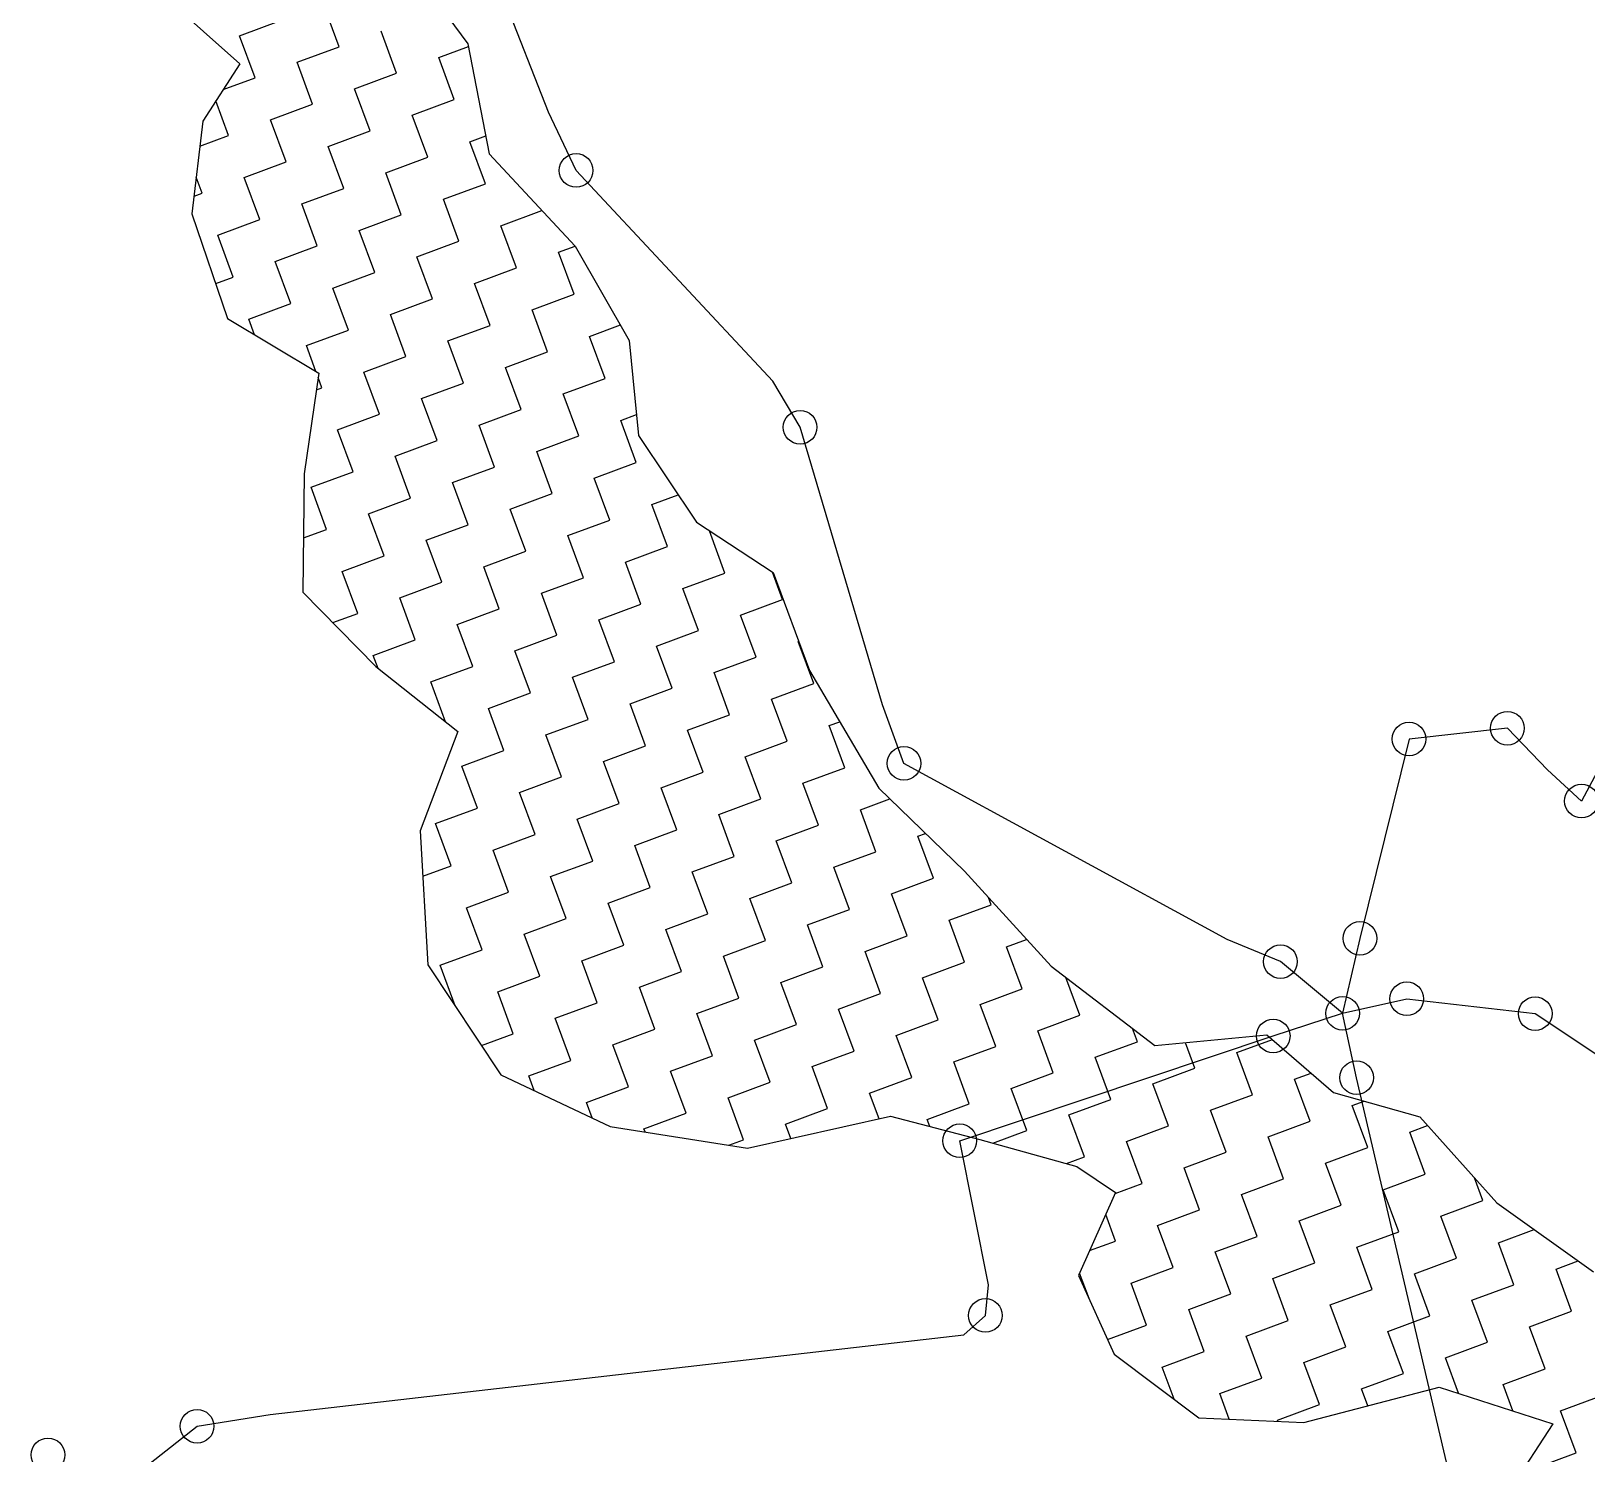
# Model space of a CAD drawing. Header units: metres. Extents: x 296202 to 299888, y 1973503 to 1977626.
# Drawn here: x 297333.2 to 297614.2, y 1977012.6 to 1977269.5 of the extents above; entities that cross this region are included whole.
import ezdxf

# ---------------------------------------------------------------- set-up
doc = ezdxf.new("R2010")
doc.units = ezdxf.units.M
doc.layers.add('POLY_HATCH', color=12, linetype='Continuous')
doc.layers.add('POLY_PARCEL', color=6, linetype='Continuous')

msp = doc.modelspace()

# ---------------------------------------------------------------- linework, layer by layer
for centre in [(297431.65, 1977244.38), (297472.12, 1977198.01), (297582.11, 1977141.71), (297599.88, 1977143.67), (297490.88, 1977137.32), (297613.26, 1977130.51), (297573.24, 1977105.72), (297558.89, 1977101.51), (297581.71, 1977094.81), (297570.11, 1977092.18), (297604.9, 1977092.12), (297557.57, 1977088.09), (297572.64, 1977080.56), (297500.95, 1977069.16), (297505.59, 1977037.62), (297363.18, 1977017.61), (297336.24, 1977012.44)]:
    msp.add_circle(centre, 3.04)
at = {"layer": 'POLY_HATCH'}
for p, q in [((297398.08, 1977286.21), (297412.1, 1977267.23)), ((297357.8, 1977275.38), (297370.89, 1977263.63)), ((297412.1, 1977267.23), (297415.95, 1977247.4)), ((297370.89, 1977263.63), (297364.22, 1977253.3)), ((297364.22, 1977253.3), (297362.26, 1977236.55)), ((297415.95, 1977247.4), (297431.45, 1977230.72)), ((297362.26, 1977236.55), (297368.67, 1977217.67)), ((297431.45, 1977230.72), (297441.25, 1977213.67)), ((297368.67, 1977217.67), (297385.16, 1977207.76)), ((297441.25, 1977213.67), (297442.94, 1977196.53)), ((297385.16, 1977207.76), (297382.55, 1977189.61)), ((297442.94, 1977196.53), (297453.39, 1977180.89)), ((297382.55, 1977189.61), (297382.29, 1977168.26)), ((297453.39, 1977180.89), (297467.26, 1977171.76)), ((297467.26, 1977171.76), (297473.8, 1977154.09)), ((297382.29, 1977168.26), (297395.44, 1977154.79)), ((297395.44, 1977154.79), (297410.26, 1977143.09)), ((297473.8, 1977154.09), (297486.34, 1977132.82)), ((297410.26, 1977143.09), (297403.5, 1977125.16)), ((297486.34, 1977132.82), (297501.78, 1977117.86)), ((297403.5, 1977125.16), (297404.89, 1977100.92)), ((297501.78, 1977117.86), (297517.47, 1977100.67)), ((297404.89, 1977100.92), (297418.07, 1977081.05)), ((297517.47, 1977100.67), (297536.18, 1977086.34)), ((297536.18, 1977086.34), (297556.44, 1977088.3)), ((297556.44, 1977088.3), (297568.45, 1977077.9)), ((297418.07, 1977081.05), (297437.83, 1977071.77)), ((297568.45, 1977077.9), (297584.07, 1977073.49)), ((297437.83, 1977071.77), (297462.6, 1977067.83)), ((297462.6, 1977067.83), (297488.44, 1977073.61)), ((297488.44, 1977073.61), (297504.57, 1977069.39)), ((297584.07, 1977073.49), (297597.98, 1977057.96)), ((297504.57, 1977069.39), (297522.11, 1977064.53)), ((297522.11, 1977064.53), (297529.09, 1977059.83)), ((297529.09, 1977059.83), (297522.4, 1977044.84)), ((297597.98, 1977057.96), (297615.42, 1977045.49)), ((297522.4, 1977044.84), (297528.83, 1977030.62)), ((297528.83, 1977030.62), (297544.16, 1977019.12)), ((297563.13, 1977018.27), (297587.56, 1977024.7)), ((297587.56, 1977024.7), (297608.1, 1977018.03)), ((297544.16, 1977019.12), (297563.13, 1977018.27)), ((297608.1, 1977018.03), (297598.79, 1977003.81))]:
    msp.add_line(p, q, dxfattribs=at)
at = {"layer": 'POLY_HATCH', "linetype": 'Continuous'}
for p, q in [((297388.83, 1977266.73), (297386.02, 1977274.33)), ((297370.84, 1977268.71), (297378.43, 1977271.52)), ((297373.65, 1977261.11), (297370.84, 1977268.71)), ((297399.23, 1977261.95), (297396.42, 1977269.54)), ((297381.24, 1977263.92), (297388.83, 1977266.73)), ((297406.83, 1977264.76), (297412.2, 1977266.75)), ((297384.05, 1977256.33), (297381.24, 1977263.92)), ((297409.64, 1977257.17), (297406.83, 1977264.76)), ((297367.9, 1977258.98), (297373.65, 1977261.11)), ((297391.64, 1977259.14), (297399.23, 1977261.95)), ((297368.87, 1977250.71), (297366.57, 1977256.93)), ((297394.45, 1977251.55), (297391.64, 1977259.14)), ((297402.04, 1977254.36), (297409.64, 1977257.17)), ((297376.46, 1977253.52), (297384.05, 1977256.33)), ((297404.86, 1977246.77), (297402.04, 1977254.36)), ((297379.27, 1977245.93), (297376.46, 1977253.52)), ((297386.86, 1977248.74), (297394.45, 1977251.55)), ((297363.7, 1977248.8), (297368.87, 1977250.71)), ((297389.67, 1977241.15), (297386.86, 1977248.74)), ((297412.45, 1977249.58), (297415.32, 1977250.64)), ((297415.26, 1977241.99), (297412.45, 1977249.58)), ((297371.68, 1977243.12), (297379.27, 1977245.93)), ((297397.26, 1977243.96), (297404.86, 1977246.77)), ((297364.09, 1977240.31), (297363.03, 1977243.15)), ((297374.49, 1977235.53), (297371.68, 1977243.12)), ((297400.07, 1977236.37), (297397.26, 1977243.96)), ((297362.64, 1977239.77), (297364.09, 1977240.31)), ((297382.08, 1977238.34), (297389.67, 1977241.15)), ((297407.67, 1977239.18), (297415.26, 1977241.99)), ((297384.89, 1977230.75), (297382.08, 1977238.34)), ((297410.48, 1977231.59), (297407.67, 1977239.18)), ((297366.9, 1977232.72), (297374.49, 1977235.53)), ((297392.48, 1977233.56), (297400.07, 1977236.37)), ((297418.07, 1977234.4), (297425.48, 1977237.14)), ((297420.88, 1977226.8), (297418.07, 1977234.4)), ((297369.71, 1977225.13), (297366.9, 1977232.72)), ((297395.29, 1977225.97), (297392.48, 1977233.56)), ((297402.88, 1977228.78), (297410.48, 1977231.59)), ((297377.3, 1977227.94), (297384.89, 1977230.75)), ((297405.69, 1977221.18), (297402.88, 1977228.78)), ((297428.47, 1977229.61), (297431.45, 1977230.72)), ((297431.28, 1977222.02), (297428.47, 1977229.61)), ((297380.11, 1977220.34), (297377.3, 1977227.94)), ((297387.7, 1977223.15), (297395.29, 1977225.97)), ((297413.29, 1977223.99), (297420.88, 1977226.8)), ((297366.54, 1977223.95), (297369.71, 1977225.13)), ((297390.51, 1977215.56), (297387.7, 1977223.15)), ((297416.1, 1977216.4), (297413.29, 1977223.99)), ((297372.52, 1977217.53), (297380.11, 1977220.34)), ((297398.1, 1977218.37), (297405.69, 1977221.18)), ((297423.69, 1977219.21), (297431.28, 1977222.02)), ((297373.55, 1977214.73), (297372.52, 1977217.53)), ((297400.91, 1977210.78), (297398.1, 1977218.37)), ((297426.5, 1977211.62), (297423.69, 1977219.21)), ((297382.92, 1977212.75), (297390.51, 1977215.56)), ((297408.5, 1977213.59), (297416.1, 1977216.4)), ((297434.09, 1977214.43), (297439.64, 1977216.48)), ((297384.65, 1977208.06), (297382.92, 1977212.75)), ((297411.31, 1977206), (297408.5, 1977213.59)), ((297436.9, 1977206.84), (297434.09, 1977214.43)), ((297393.32, 1977207.97), (297400.91, 1977210.78)), ((297418.91, 1977208.81), (297426.5, 1977211.62)), ((297385.73, 1977205.16), (297385.05, 1977206.99)), ((297396.13, 1977200.38), (297393.32, 1977207.97)), ((297421.72, 1977201.22), (297418.91, 1977208.81)), ((297429.31, 1977204.03), (297436.9, 1977206.84)), ((297384.73, 1977204.79), (297385.73, 1977205.16)), ((297403.72, 1977203.19), (297411.31, 1977206)), ((297432.12, 1977196.44), (297429.31, 1977204.03)), ((297406.53, 1977195.6), (297403.72, 1977203.19)), ((297414.12, 1977198.41), (297421.72, 1977201.22)), ((297388.54, 1977197.57), (297396.13, 1977200.38)), ((297416.93, 1977190.82), (297414.12, 1977198.41)), ((297439.71, 1977199.25), (297442.57, 1977200.3)), ((297442.52, 1977191.65), (297439.71, 1977199.25)), ((297391.35, 1977189.98), (297388.54, 1977197.57)), ((297398.94, 1977192.79), (297406.53, 1977195.6)), ((297424.53, 1977193.63), (297432.12, 1977196.44)), ((297401.75, 1977185.2), (297398.94, 1977192.79)), ((297427.34, 1977186.03), (297424.53, 1977193.63)), ((297383.76, 1977187.17), (297391.35, 1977189.98)), ((297409.34, 1977188.01), (297416.93, 1977190.82)), ((297434.93, 1977188.84), (297442.52, 1977191.65)), ((297386.57, 1977179.57), (297383.76, 1977187.17)), ((297412.15, 1977180.41), (297409.34, 1977188.01)), ((297437.74, 1977181.25), (297434.93, 1977188.84)), ((297394.16, 1977182.39), (297401.75, 1977185.2)), ((297419.75, 1977183.22), (297427.34, 1977186.03)), ((297445.33, 1977184.06), (297450.09, 1977185.83)), ((297448.14, 1977176.47), (297445.33, 1977184.06)), ((297396.97, 1977174.79), (297394.16, 1977182.39)), ((297422.56, 1977175.63), (297419.75, 1977183.22)), ((297430.15, 1977178.44), (297437.74, 1977181.25)), ((297382.41, 1977178.04), (297386.57, 1977179.57)), ((297404.56, 1977177.6), (297412.15, 1977180.41)), ((297432.96, 1977170.85), (297430.15, 1977178.44)), ((297455.73, 1977179.28), (297455.8, 1977179.31)), ((297458.54, 1977171.69), (297455.73, 1977179.28)), ((297407.37, 1977170.01), (297404.56, 1977177.6)), ((297414.96, 1977172.82), (297422.56, 1977175.63)), ((297440.55, 1977173.66), (297448.14, 1977176.47)), ((297389.38, 1977171.98), (297396.97, 1977174.79)), ((297417.77, 1977165.23), (297414.96, 1977172.82)), ((297443.36, 1977166.07), (297440.55, 1977173.66)), ((297392.19, 1977164.39), (297389.38, 1977171.98)), ((297399.78, 1977167.2), (297407.37, 1977170.01)), ((297425.37, 1977168.04), (297432.96, 1977170.85)), ((297450.95, 1977168.88), (297458.54, 1977171.69)), ((297468.95, 1977166.91), (297467.11, 1977171.86)), ((297402.59, 1977159.61), (297399.78, 1977167.2)), ((297428.18, 1977160.45), (297425.37, 1977168.04)), ((297453.76, 1977161.29), (297450.95, 1977168.88)), ((297461.35, 1977164.1), (297468.95, 1977166.91)), ((297387.69, 1977162.73), (297392.19, 1977164.39)), ((297410.18, 1977162.42), (297417.77, 1977165.23)), ((297435.77, 1977163.26), (297443.36, 1977166.07)), ((297464.16, 1977156.51), (297461.35, 1977164.1)), ((297412.99, 1977154.83), (297410.18, 1977162.42)), ((297438.58, 1977155.67), (297435.77, 1977163.26)), ((297446.17, 1977158.48), (297453.76, 1977161.29)), ((297395, 1977156.8), (297402.59, 1977159.61)), ((297420.58, 1977157.64), (297428.18, 1977160.45)), ((297448.98, 1977150.89), (297446.17, 1977158.48)), ((297471.76, 1977159.32), (297471.85, 1977159.35)), ((297474.57, 1977151.72), (297471.76, 1977159.32)), ((297395.87, 1977154.45), (297395, 1977156.8)), ((297423.39, 1977150.05), (297420.58, 1977157.64)), ((297430.99, 1977152.86), (297438.58, 1977155.67)), ((297456.57, 1977153.7), (297464.16, 1977156.51)), ((297405.4, 1977152.02), (297412.99, 1977154.83)), ((297433.8, 1977145.26), (297430.99, 1977152.86)), ((297459.38, 1977146.1), (297456.57, 1977153.7)), ((297408.06, 1977144.83), (297405.4, 1977152.02)), ((297415.8, 1977147.24), (297423.39, 1977150.05)), ((297441.39, 1977148.07), (297448.98, 1977150.89)), ((297466.97, 1977148.91), (297474.57, 1977151.72)), ((297418.61, 1977139.64), (297415.8, 1977147.24)), ((297444.2, 1977140.48), (297441.39, 1977148.07)), ((297469.78, 1977141.32), (297466.97, 1977148.91)), ((297426.2, 1977142.45), (297433.8, 1977145.26)), ((297451.79, 1977143.29), (297459.38, 1977146.1)), ((297477.38, 1977144.13), (297479.26, 1977144.83)), ((297429.01, 1977134.86), (297426.2, 1977142.45)), ((297454.6, 1977135.7), (297451.79, 1977143.29)), ((297480.19, 1977136.54), (297477.38, 1977144.13)), ((297411.02, 1977136.83), (297418.61, 1977139.64)), ((297436.61, 1977137.67), (297444.2, 1977140.48)), ((297462.19, 1977138.51), (297469.78, 1977141.32)), ((297413.83, 1977129.24), (297411.02, 1977136.83)), ((297439.42, 1977130.08), (297436.61, 1977137.67)), ((297465, 1977130.92), (297462.19, 1977138.51)), ((297472.59, 1977133.73), (297480.19, 1977136.54)), ((297421.42, 1977132.05), (297429.01, 1977134.86)), ((297447.01, 1977132.89), (297454.6, 1977135.7)), ((297475.41, 1977126.14), (297472.59, 1977133.73)), ((297424.23, 1977124.46), (297421.42, 1977132.05)), ((297449.82, 1977125.3), (297447.01, 1977132.89)), ((297457.41, 1977128.11), (297465, 1977130.92)), ((297483, 1977128.95), (297488.3, 1977130.91)), ((297406.24, 1977126.43), (297413.83, 1977129.24)), ((297431.83, 1977127.27), (297439.42, 1977130.08)), ((297460.22, 1977120.52), (297457.41, 1977128.11)), ((297485.81, 1977121.36), (297483, 1977128.95)), ((297409.05, 1977118.84), (297406.24, 1977126.43)), ((297434.64, 1977119.68), (297431.83, 1977127.27)), ((297442.23, 1977122.49), (297449.82, 1977125.3)), ((297467.81, 1977123.33), (297475.41, 1977126.14)), ((297416.64, 1977121.65), (297424.23, 1977124.46)), ((297445.04, 1977114.9), (297442.23, 1977122.49)), ((297470.62, 1977115.74), (297467.81, 1977123.33)), ((297493.4, 1977124.17), (297494.75, 1977124.67)), ((297496.21, 1977116.58), (297493.4, 1977124.17)), ((297419.45, 1977114.06), (297416.64, 1977121.65)), ((297427.04, 1977116.87), (297434.64, 1977119.68)), ((297452.63, 1977117.71), (297460.22, 1977120.52)), ((297478.22, 1977118.55), (297485.81, 1977121.36)), ((297403.97, 1977116.96), (297409.05, 1977118.84)), ((297429.85, 1977109.28), (297427.04, 1977116.87)), ((297455.44, 1977110.12), (297452.63, 1977117.71)), ((297481.03, 1977110.95), (297478.22, 1977118.55)), ((297488.62, 1977113.76), (297496.21, 1977116.58)), ((297411.86, 1977111.25), (297419.45, 1977114.06)), ((297437.45, 1977112.09), (297445.04, 1977114.9)), ((297463.03, 1977112.93), (297470.62, 1977115.74)), ((297491.43, 1977106.17), (297488.62, 1977113.76)), ((297414.67, 1977103.66), (297411.86, 1977111.25)), ((297440.26, 1977104.5), (297437.45, 1977112.09)), ((297465.84, 1977105.33), (297463.03, 1977112.93)), ((297473.43, 1977108.14), (297481.03, 1977110.95)), ((297499.02, 1977108.98), (297506.61, 1977111.79)), ((297506.61, 1977111.79), (297506.13, 1977113.1)), ((297422.26, 1977106.47), (297429.85, 1977109.28)), ((297447.85, 1977107.31), (297455.44, 1977110.12)), ((297476.24, 1977100.55), (297473.43, 1977108.14)), ((297501.83, 1977101.39), (297499.02, 1977108.98)), ((297425.07, 1977098.87), (297422.26, 1977106.47)), ((297450.66, 1977099.71), (297447.85, 1977107.31)), ((297458.25, 1977102.52), (297465.84, 1977105.33)), ((297483.84, 1977103.36), (297491.43, 1977106.17)), ((297509.42, 1977104.2), (297513.03, 1977105.54)), ((297407.08, 1977100.85), (297414.67, 1977103.66)), ((297432.66, 1977101.68), (297440.26, 1977104.5)), ((297461.06, 1977094.93), (297458.25, 1977102.52)), ((297486.65, 1977095.77), (297483.84, 1977103.36)), ((297512.23, 1977096.61), (297509.42, 1977104.2)), ((297409.78, 1977093.56), (297407.08, 1977100.85)), ((297435.47, 1977094.09), (297432.66, 1977101.68)), ((297443.07, 1977096.9), (297450.66, 1977099.71)), ((297468.65, 1977097.74), (297476.24, 1977100.55)), ((297494.24, 1977098.58), (297501.83, 1977101.39)), ((297417.48, 1977096.06), (297425.07, 1977098.87)), ((297445.88, 1977089.31), (297443.07, 1977096.9)), ((297471.46, 1977090.15), (297468.65, 1977097.74)), ((297497.05, 1977090.99), (297494.24, 1977098.58)), ((297522.63, 1977091.83), (297520.11, 1977098.65)), ((297420.29, 1977088.47), (297417.48, 1977096.06)), ((297427.88, 1977091.28), (297435.47, 1977094.09)), ((297453.47, 1977092.12), (297461.06, 1977094.93)), ((297479.05, 1977092.96), (297486.65, 1977095.77)), ((297504.64, 1977093.8), (297512.23, 1977096.61)), ((297430.69, 1977083.69), (297427.88, 1977091.28)), ((297456.28, 1977084.53), (297453.47, 1977092.12)), ((297481.86, 1977085.37), (297479.05, 1977092.96)), ((297507.45, 1977086.21), (297504.64, 1977093.8)), ((297515.04, 1977089.02), (297522.63, 1977091.83)), ((297414.56, 1977086.35), (297420.29, 1977088.47)), ((297438.28, 1977086.5), (297445.88, 1977089.31)), ((297463.87, 1977087.34), (297471.46, 1977090.15)), ((297489.46, 1977088.18), (297497.05, 1977090.99)), ((297517.85, 1977081.43), (297515.04, 1977089.02)), ((297533.04, 1977087.05), (297532.16, 1977089.42)), ((297441.09, 1977078.91), (297438.28, 1977086.5)), ((297466.68, 1977079.75), (297463.87, 1977087.34)), ((297492.27, 1977080.59), (297489.46, 1977088.18)), ((297499.86, 1977083.4), (297507.45, 1977086.21)), ((297525.44, 1977084.24), (297533.04, 1977087.05)), ((297543.44, 1977082.26), (297541.73, 1977086.87)), ((297551.03, 1977085.08), (297557.43, 1977087.44)), ((297423.1, 1977080.88), (297430.69, 1977083.69)), ((297448.69, 1977081.72), (297456.28, 1977084.53)), ((297474.27, 1977082.56), (297481.86, 1977085.37)), ((297502.67, 1977075.81), (297499.86, 1977083.4)), ((297528.25, 1977076.64), (297525.44, 1977084.24)), ((297553.84, 1977077.48), (297551.03, 1977085.08)), ((297424.08, 1977078.23), (297423.1, 1977080.88)), ((297451.5, 1977074.13), (297448.69, 1977081.72)), ((297477.08, 1977074.97), (297474.27, 1977082.56)), ((297484.67, 1977077.78), (297492.27, 1977080.59)), ((297510.26, 1977078.62), (297517.85, 1977081.43)), ((297535.85, 1977079.45), (297543.44, 1977082.26)), ((297561.43, 1977080.29), (297564.41, 1977081.4)), ((297564.24, 1977072.7), (297561.43, 1977080.29)), ((297433.5, 1977076.1), (297441.09, 1977078.91)), ((297459.09, 1977076.94), (297466.68, 1977079.75)), ((297486.39, 1977073.15), (297484.67, 1977077.78)), ((297513.07, 1977071.02), (297510.26, 1977078.62)), ((297538.66, 1977071.86), (297535.85, 1977079.45)), ((297546.25, 1977074.67), (297553.84, 1977077.48)), ((297434.53, 1977073.32), (297433.5, 1977076.1)), ((297461.9, 1977069.35), (297459.09, 1977076.94)), ((297469.49, 1977072.16), (297477.08, 1977074.97)), ((297495.08, 1977073), (297502.67, 1977075.81)), ((297520.66, 1977073.83), (297528.25, 1977076.64)), ((297549.06, 1977067.08), (297546.25, 1977074.67)), ((297571.83, 1977075.51), (297574.02, 1977076.32)), ((297574.64, 1977067.92), (297571.83, 1977075.51)), ((297443.91, 1977071.32), (297451.5, 1977074.13)), ((297470.44, 1977069.59), (297469.49, 1977072.16)), ((297495.54, 1977071.76), (297495.08, 1977073)), ((297523.47, 1977066.24), (297520.66, 1977073.83)), ((297531.06, 1977069.05), (297538.66, 1977071.86)), ((297556.65, 1977069.89), (297564.24, 1977072.7)), ((297582.24, 1977070.73), (297585.47, 1977071.93)), ((297444.11, 1977070.77), (297443.91, 1977071.32)), ((297459.25, 1977068.37), (297461.9, 1977069.35)), ((297506.91, 1977068.74), (297513.07, 1977071.02)), ((297533.88, 1977061.46), (297531.06, 1977069.05)), ((297559.46, 1977062.3), (297556.65, 1977069.89)), ((297585.05, 1977063.14), (297582.24, 1977070.73)), ((297520.24, 1977065.05), (297523.47, 1977066.24)), ((297541.47, 1977064.27), (297549.06, 1977067.08)), ((297567.05, 1977065.11), (297574.64, 1977067.92)), ((297544.28, 1977056.68), (297541.47, 1977064.27)), ((297569.86, 1977057.52), (297567.05, 1977065.11)), ((297577.45, 1977060.33), (297585.05, 1977063.14)), ((297529.01, 1977059.66), (297533.88, 1977061.46)), ((297551.87, 1977059.49), (297559.46, 1977062.3)), ((297580.27, 1977052.74), (297577.45, 1977060.33)), ((297595.45, 1977058.36), (297593.92, 1977062.49)), ((297554.68, 1977051.9), (297551.87, 1977059.49)), ((297562.27, 1977054.71), (297569.86, 1977057.52)), ((297587.86, 1977055.55), (297595.45, 1977058.36)), ((297529.09, 1977051.06), (297527.32, 1977055.86)), ((297536.69, 1977053.87), (297544.28, 1977056.68)), ((297565.08, 1977047.12), (297562.27, 1977054.71)), ((297590.67, 1977047.95), (297587.86, 1977055.55)), ((297539.5, 1977046.28), (297536.69, 1977053.87)), ((297547.09, 1977049.09), (297554.68, 1977051.9)), ((297572.67, 1977049.93), (297580.27, 1977052.74)), ((297598.26, 1977050.76), (297604.7, 1977053.15)), ((297524.4, 1977049.32), (297529.09, 1977051.06)), ((297549.9, 1977041.5), (297547.09, 1977049.09)), ((297575.48, 1977042.33), (297572.67, 1977049.93)), ((297601.07, 1977043.17), (297598.26, 1977050.76)), ((297531.9, 1977043.47), (297539.5, 1977046.28)), ((297557.49, 1977044.31), (297565.08, 1977047.12)), ((297583.08, 1977045.14), (297590.67, 1977047.95)), ((297608.66, 1977045.98), (297612.66, 1977047.46)), ((297524.31, 1977040.66), (297522.6, 1977045.28)), ((297534.71, 1977035.87), (297531.9, 1977043.47)), ((297560.3, 1977036.71), (297557.49, 1977044.31)), ((297585.89, 1977037.55), (297583.08, 1977045.14)), ((297611.47, 1977038.39), (297608.66, 1977045.98)), ((297524.3, 1977040.65), (297524.31, 1977040.66)), ((297542.31, 1977038.68), (297549.9, 1977041.5)), ((297567.89, 1977039.52), (297575.48, 1977042.33)), ((297593.48, 1977040.36), (297601.07, 1977043.17)), ((297545.12, 1977031.09), (297542.31, 1977038.68)), ((297570.7, 1977031.93), (297567.89, 1977039.52)), ((297596.29, 1977032.77), (297593.48, 1977040.36)), ((297603.88, 1977035.58), (297611.47, 1977038.39)), ((297527.64, 1977033.26), (297534.71, 1977035.87)), ((297552.71, 1977033.9), (297560.3, 1977036.71)), ((297578.29, 1977034.74), (297585.89, 1977037.55)), ((297606.69, 1977027.99), (297603.88, 1977035.58)), ((297555.52, 1977026.31), (297552.71, 1977033.9)), ((297581.1, 1977027.15), (297578.29, 1977034.74)), ((297588.7, 1977029.96), (297596.29, 1977032.77)), ((297537.52, 1977028.28), (297545.12, 1977031.09)), ((297563.11, 1977029.12), (297570.7, 1977031.93)), ((297591.07, 1977023.56), (297588.7, 1977029.96)), ((297539.67, 1977022.49), (297537.52, 1977028.28)), ((297565.92, 1977021.53), (297563.11, 1977029.12)), ((297573.51, 1977024.34), (297581.1, 1977027.15)), ((297599.1, 1977025.18), (297606.69, 1977027.99)), ((297547.93, 1977023.5), (297555.52, 1977026.31)), ((297574.64, 1977021.3), (297573.51, 1977024.34)), ((297600.88, 1977020.37), (297599.1, 1977025.18)), ((297549.64, 1977018.87), (297547.93, 1977023.5)), ((297558.33, 1977018.72), (297565.92, 1977021.53)), ((297609.5, 1977020.4), (297617.09, 1977023.21)), ((297558.42, 1977018.48), (297558.33, 1977018.72)), ((297612.31, 1977012.81), (297609.5, 1977020.4)), ((297604.72, 1977010), (297612.31, 1977012.81))]:
    msp.add_line(p, q, dxfattribs=at)
at = {"layer": 'POLY_PARCEL'}
for p, q in [((297426.64, 1977254.9), (297405.51, 1977308.98)), ((297431.65, 1977244.38), (297426.64, 1977254.9)), ((297467.18, 1977206.34), (297431.65, 1977244.38)), ((297472.12, 1977198.01), (297467.18, 1977206.34)), ((297486.97, 1977147.88), (297472.12, 1977198.01)), ((297637.93, 1977176.79), (297613.26, 1977130.51)), ((297490.88, 1977137.32), (297486.97, 1977147.88)), ((297582.11, 1977141.71), (297573.24, 1977105.72)), ((297599.88, 1977143.67), (297582.11, 1977141.71)), ((297607.1, 1977136.17), (297599.88, 1977143.67)), ((297549.26, 1977105.53), (297490.88, 1977137.32)), ((297613.26, 1977130.51), (297607.1, 1977136.17)), ((297558.89, 1977101.51), (297549.26, 1977105.53)), ((297573.24, 1977105.72), (297570.11, 1977092.18)), ((297570.11, 1977092.18), (297558.89, 1977101.51)), ((297570.11, 1977092.18), (297581.71, 1977094.81)), ((297581.71, 1977094.81), (297604.9, 1977092.12)), ((297557.57, 1977088.09), (297570.11, 1977092.18)), ((297572.64, 1977080.56), (297570.11, 1977092.18)), ((297604.9, 1977092.12), (297718.32, 1977016.58)), ((297500.95, 1977069.16), (297557.57, 1977088.09)), ((297604.19, 1976945.75), (297572.64, 1977080.56)), ((297506.13, 1977043.18), (297500.95, 1977069.16)), ((297505.59, 1977037.62), (297506.13, 1977043.18)), ((297501.7, 1977034.15), (297505.59, 1977037.62)), ((297376.39, 1977019.72), (297501.7, 1977034.15)), ((297363.18, 1977017.61), (297376.39, 1977019.72)), ((297343.97, 1977002.56), (297363.18, 1977017.61))]:
    msp.add_line(p, q, dxfattribs=at)

doc.saveas('drawing.dxf')
